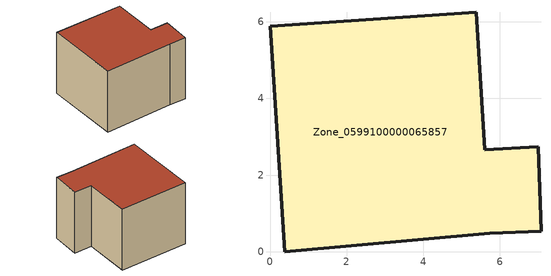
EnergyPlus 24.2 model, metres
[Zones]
Zone_0599100000065857
 floor ground (C_G): 5.38,6.25 5.6,2.66 7,2.74 7.07,0.54 5.74,0.48 0.39,0 0,5.88 z0.59
 wall outside (C_F): 5.38,6.25 0,5.88 0.39,0 5.74,0.48 7.07,0.54 7,2.74 5.6,2.66 5.38,6.25 z0.59:5.62
 roof outside (C_R): 5.6,2.66 5.38,6.25 0,5.88 0.39,0 5.74,0.48 7.07,0.54 7,2.74 z5.62
[BUILDING]
Pand.0599100000065857: North Axis=0; Terrain=City; Loads Convergence Tolerance Value=0.04; Temperature Convergence Tolerance Value=0.4; Solar Distribution=FullExterior; Maximum Number of Warmup Days=25; Minimum Number of Warmup Days=1
[Site:Location]
Rotterdam.The.Hague.AP_ZH_NLD Design_Conditions: Latitude=51.96; Longitude=4.45; Time Zone=1; Elevation=-4.5
[SITE:GROUNDTEMPERATURE:BUILDINGSURFACE]
18, 18, 18, 18, 18, 18, 18, 18, 18, 18, 18, 18
[MATERIAL] Thermal Absorptance=0.9; Solar Absorptance=0.7; Visible Absorptance=0.7
Name | Roughness | Thickness | Conductivity | Density | Specific Heat
G.TI.1946 | MediumSmooth | 0.15 | 1 | 540 | 1210
F.TI.1946 | Rough | 0.3 | 0.857143 | 1920 | 840
R.TI.1946 | MediumRough | 0.2 | 0.1 | 1500 | 1000
[CONSTRUCTION]
C_G: G.TI.1946
C_F: F.TI.1946
C_R: R.TI.1946
[ZONE]
Zone_0599100000065857: Type=1; Multiplier=1; Ceiling Height=Autocalculate; Volume=Autocalculate; Floor Area=autocalculate; Part of Total Floor Area=Yes
[ZONEINFILTRATION:DESIGNFLOWRATE]
Infil_Zone_0599100000065857: Zone or ZoneList or Space or SpaceList=Zone_0599100000065857; Schedule=AlwaysOn; Design Flow Rate Calculation Method=Flow/Area; Flow Rate per Floor Area=0.003; Constant Term Coefficient=1; Temperature Term Coefficient=0; Velocity Term Coefficient=0; Velocity Squared Term Coefficient=0
[HVACTEMPLATE:ZONE:IDEALLOADSAIRSYSTEM]
Zone_0599100000065857: Maximum Heating Supply Air Temperature=50; Minimum Cooling Supply Air Temperature=13; Maximum Heating Supply Air Humidity Ratio=0.0156; Minimum Cooling Supply Air Humidity Ratio=0.0077; Heating Limit=NoLimit; Cooling Limit=NoLimit; Dehumidification Control Type=ConstantSensibleHeatRatio; Cooling Sensible Heat Ratio=0.7; Dehumidification Setpoint=60; Humidification Control Type=None; Humidification Setpoint=30; Outdoor Air Method=None; Outdoor Air Flow Rate per Person=0.00944; Outdoor Air Flow Rate per Zone Floor Area=0; Outdoor Air Flow Rate per Zone=0; Demand Controlled Ventilation Type=None; Outdoor Air Economizer Type=NoEconomizer; Heat Recovery Type=None; Sensible Heat Recovery Effectiveness=0.7; Latent Heat Recovery Effectiveness=0.65
[ZONECONTROL:THERMOSTAT]
ThermostatControl_Zone_0599100000065857: Zone or ZoneList=Zone_0599100000065857; Control Type Schedule=DualSetpointControlType; Control 1=Thermostat_Zone_0599100000065857; Temperature Difference Between Cutout And Setpoint=0
[THERMOSTATSETPOINT:DUALSETPOINT]
Thermostat_Zone_0599100000065857: Heating Setpoint Temperature Schedule=HeatingSetpoint_Zone_0599100000065857; Cooling Setpoint Temperature Schedule=CoolingSetpoint_Zone_0599100000065857
[SCHEDULE:COMPACT]
HeatingSetpoint_Zone_0599100000065857: Through: 12/31, For: AllDays, Until: 24:00, 21
CoolingSetpoint_Zone_0599100000065857: Through: 12/31, For: AllDays, Until: 24:00, 24
DualSetpointControlType: Through: 12/31, For: AllDays, Until: 24:00, 4
AlwaysOn: Through: 12/31, For: AllDays, Until: 24:00, 1
